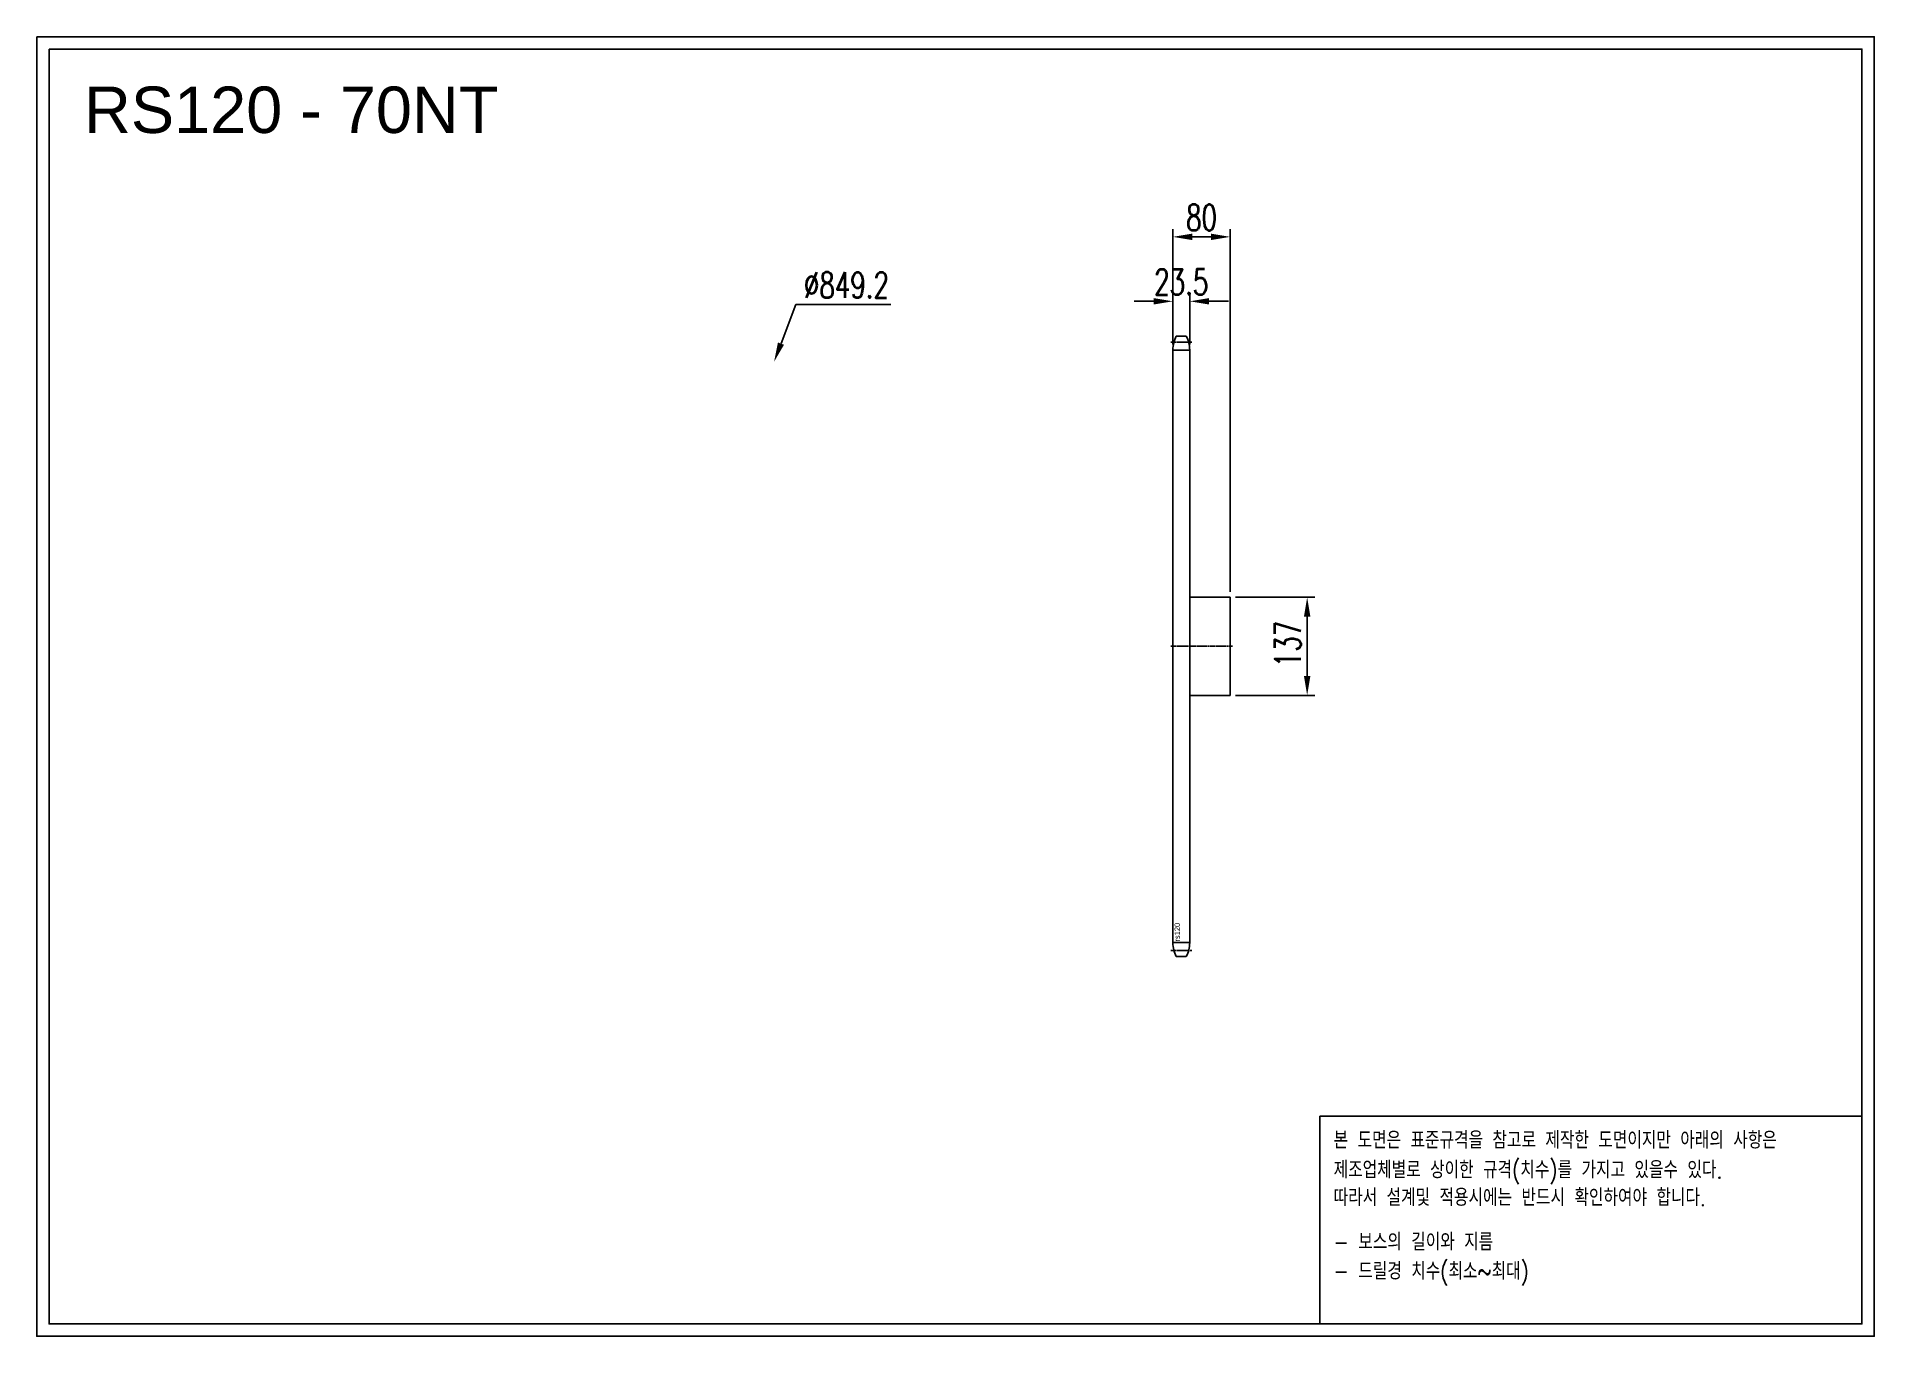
# Model space of a CAD drawing. Header units: millimetres. Extents: x -69196 to -66630, y 48101 to 49916.
import ezdxf

# ---------------------------------------------------------------- set-up
doc = ezdxf.new("R2010")
doc.units = ezdxf.units.MM
for name, pattern in [('AM_ISO02W050', [7.5, 6, -1.5]), ('AM_ISO02W050x2', [3.75, 3, -0.75]), ('AM_ISO08W050', [18, 12, -1.5, 3, -1.5]), ('AM_ISO08W050x2', [9, 6, -0.75, 1.5, -0.75])]:
    doc.linetypes.add(name, pattern=pattern)
doc.layers.add('AM_3N', color=6, linetype='AM_ISO02W050', lineweight=25)
doc.layers.add('AM_7', color=4, linetype='AM_ISO08W050', lineweight=25)
doc.layers.add('S-DIM', color=7, linetype='Continuous')
doc.styles.add('HAN', font='ROMANS.shx', dxfattribs={"width": 0.7, "bigfont": 'whgtxt.shx'})
doc.styles.add('HSG', font='SIMPLEX.shx', dxfattribs={"width": 0.7, "bigfont": 'HSG.shx'})
doc.styles.get("Standard").update_dxf_attribs({"font": 'arial.ttf'})
doc.dimstyles.new('APP50', dxfattribs={"dimscale": 15, "dimtxt": 2.4, "dimasz": 1.8, "dimexe": 0.7, "dimexo": 0.5, "dimgap": 0.6, "dimtad": 1, "dimtoh": 1, "dimdec": 1, "dimrnd": 0.01, "dimzin": 9, "dimdsep": 46, "dimtxsty": 'HSG', "dimcen": 0, "dimclrd": 1, "dimclre": 1, "dimclrt": 256, "dimazin": 2, "dimtp": 1, "dimtm": 1, "dimtfac": 0.5, "dimtdec": 1, "dimtofl": 0, "dimtmove": 0, "dimatfit": 3, "dimfxl": 0, "dimtvp": 1, "dimtolj": 2, "dimlwd": -1, "dimlwe": -1, "dimarcsym": 0})

# ---------------------------------------------------------------- blocks, each defined once
blk = doc.blocks.new('*D1')
at = {"layer": 'Defpoints', "color": 0, "transparency": 16777216}
for p in [(-67529.2, 49133), (-67529.2, 48996), (-67421.7, 48996)]:
    blk.add_point(p, dxfattribs=at)
at = {"layer": 'S-DIM', "color": 1, "transparency": 16777216}
for p, q in [((-67521.7, 49133), (-67411.2, 49133)), ((-67421.7, 49106), (-67421.7, 49023)), ((-67521.7, 48996), (-67411.2, 48996))]:
    blk.add_line(p, q, dxfattribs=at)
for points in [[(-67426.2, 49106), (-67417.2, 49106), (-67421.7, 49133)], [(-67426.2, 49023), (-67417.2, 49023), (-67421.7, 48996)]]:
    blk.add_solid(points, dxfattribs=at)
at = {"layer": 'S-DIM', "transparency": 16777216, "insert": (-67448.7, 49067.7), "char_height": 36, "attachment_point": 5, "rotation": 90, "style": 'HSG'}
blk.add_mtext('\\A2;137', dxfattribs=at)
blk = doc.blocks.new('*D2')
at = {"layer": 'Defpoints', "color": 0, "transparency": 16777216}
for p in [(-67585.7, 49546.2), (-67609.2, 49478.5), (-67585.7, 49478.5)]:
    blk.add_point(p, dxfattribs=at)
at = {"layer": 'S-DIM', "color": 1, "transparency": 16777216}
for p, q in [((-67609.2, 49486), (-67609.2, 49556.7)), ((-67585.7, 49486), (-67585.7, 49556.7)), ((-67636.2, 49546.2), (-67663.2, 49546.2)), ((-67558.7, 49546.2), (-67531.7, 49546.2))]:
    blk.add_line(p, q, dxfattribs=at)
for points in [[(-67636.2, 49550.7), (-67636.2, 49541.7), (-67609.2, 49546.2)], [(-67558.7, 49550.7), (-67558.7, 49541.7), (-67585.7, 49546.2)]]:
    blk.add_solid(points, dxfattribs=at)
at = {"layer": 'S-DIM', "transparency": 16777216, "insert": (-67597.5, 49573.2), "char_height": 36, "attachment_point": 5, "style": 'HSG'}
blk.add_mtext('\\A2;23.5', dxfattribs=at)
blk = doc.blocks.new('*D3')
at = {"layer": 'Defpoints', "color": 0, "transparency": 16777216}
for p in [(-67529.2, 49636.2), (-67609.2, 49478.5), (-67529.2, 49133)]:
    blk.add_point(p, dxfattribs=at)
at = {"layer": 'S-DIM', "color": 1, "transparency": 16777216}
for p, q in [((-67609.2, 49486), (-67609.2, 49646.7)), ((-67582.2, 49636.2), (-67556.2, 49636.2)), ((-67529.2, 49140.5), (-67529.2, 49646.7))]:
    blk.add_line(p, q, dxfattribs=at)
for points in [[(-67582.2, 49640.7), (-67582.2, 49631.7), (-67609.2, 49636.2)], [(-67556.2, 49640.7), (-67556.2, 49631.7), (-67529.2, 49636.2)]]:
    blk.add_solid(points, dxfattribs=at)
at = {"layer": 'S-DIM', "transparency": 16777216, "insert": (-67569.2, 49663.2), "char_height": 36, "attachment_point": 5, "style": 'HSG'}
blk.add_mtext('\\A2;80', dxfattribs=at)
blk = doc.blocks.new('notice1')
at = {"color": 4}
blk.add_lwpolyline([(-22142.12, 1735.9), (-22053.8, 1735.9), (-22053.8, 1702.07), (-22142.12, 1702.07)], close=True, dxfattribs=at)
at = {"color": 4, "style": 'HAN', "width": 0.8}
for s, p in [('본 도면은 표준규격을 참고로 제작한 도면이지만 아래의 사항은', (-22139.9, 1730.62)), ('제조업체별로 상이한 규격(치수)를 가지고 있을수 있다.', (-22139.9, 1725.78)), ('따라서 설계및 적용시에는 반드시 확인하여야 합니다.', (-22139.9, 1721.28)), ('- 보스의 길이와 지름', (-22139.9, 1714.03)), ('- 드릴경 치수(최소~최대)', (-22139.9, 1709.27))]:
    blk.add_text(s, height=2.7949, dxfattribs=at).set_placement(p)
blk = doc.blocks.new('*D5')
at = {"layer": 'Defpoints', "color": 0, "transparency": 16777216}
for p in [(-68166.1, 49461.9), (-68465, 48667)]:
    blk.add_point(p, dxfattribs=at)
at = {"layer": 'S-DIM', "color": 1, "linetype": 'ByBlock', "transparency": 16777216}
for p, q in [((-68135.9, 49541.9), (-68156.5, 49487.1)), ((-68003.3, 49541.9), (-68135.9, 49541.9))]:
    blk.add_line(p, q, dxfattribs=at)
at = {"layer": 'S-DIM', "color": 1, "transparency": 16777216}
blk.add_solid([(-68160.8, 49488.7), (-68152.3, 49485.5), (-68166.1, 49461.9)], dxfattribs=at)
at = {"layer": 'S-DIM', "transparency": 16777216, "insert": (-68065.1, 49568.9), "char_height": 36, "attachment_point": 5, "style": 'HSG'}
blk.add_mtext('\\A2;∅849.2', dxfattribs=at)

msp = doc.modelspace()

# ---------------------------------------------------------------- linework, layer by layer
for p, q in [((-67609.25, 49478.46), (-67609.25, 48650.42)), ((-67604.52, 49497.46), (-67590.48, 49497.46)), ((-67585.75, 49478.46), (-67585.75, 48650.42)), ((-67585.75, 49132.99), (-67529.25, 49132.99)), ((-67529.25, 49132.99), (-67529.25, 48995.99)), ((-67529.25, 48995.99), (-67585.75, 48995.99)), ((-67604.52, 48631.42), (-67590.48, 48631.42))]:
    msp.add_line(p, q)
for points in [[(-69195.87, 49915.58), (-66629.75, 49915.58), (-66629.75, 48101.15), (-69195.87, 48101.15)], [(-69178.59, 49898.3), (-66647.03, 49898.3), (-66647.03, 48118.43), (-69178.59, 48118.43)]]:
    msp.add_lwpolyline(points, close=True)
for centre, start, end in [((-67568.75, 49478.46), 152.02179, 180), ((-67626.25, 49478.46), 0, 27.97821), ((-67568.75, 48650.42), 180, 207.97821), ((-67626.25, 48650.42), 332.02179, 0)]:
    msp.add_arc(centre, 40.5, start, end)
at = {"layer": 'AM_3N', "linetype": 'AM_ISO02W050x2'}
for p, q in [((-67609.25, 49477.93), (-67585.75, 49477.93)), ((-67609.25, 48650.94), (-67585.75, 48650.94))]:
    msp.add_line(p, q, dxfattribs=at)
at = {"layer": 'AM_7', "linetype": 'AM_ISO08W050x2'}
for p, q in [((-67612.25, 49489.05), (-67582.75, 49489.05)), ((-67612.25, 49064.49), (-67525.82, 49064.49)), ((-67612.25, 48639.83), (-67582.75, 48639.83))]:
    msp.add_line(p, q, dxfattribs=at)

# ---------------------------------------------------------------- block references
at = {"xscale": 8.568015886756081, "yscale": 8.568015886756081, "zscale": 8.568015886756081}
msp.add_blockref('notice1', (122310.26, 33535.09), dxfattribs=at)

# ---------------------------------------------------------------- texts
msp.add_text('RS120 - 70NT', height=64.8011).set_placement((-69129.78, 49781.22))
at = {"insert": (-67606.93, 48652.21), "char_height": 7.5, "attachment_point": 1, "rotation": 90}
msp.add_mtext_dynamic_manual_height_columns('rs120', width=80.6418, gutter_width=37.5, heights=[0], dxfattribs=at)

# ---------------------------------------------------------------- dimensions: what is measured, and where the dimension line sits
at = {"layer": 'S-DIM'}
dim = msp.add_linear_dim(base=(-67529.25, 49636.19), p1=(-67609.25, 49478.46), p2=(-67529.25, 49132.99), dimstyle='APP50', dxfattribs=at)
dim.commit()
dim.dimension.update_dxf_attribs({"geometry": '*D3', "text_midpoint": (-67569.25, 49663.19)})
dim = msp.add_diameter_dim_2p(p1=(-68465.05, 48667.02), p2=(-68166.05, 49461.86), dimstyle='APP50', override={"dimarcsym": 1}, dxfattribs=at)
dim.commit()
dim.dimension.update_dxf_attribs({"geometry": '*D5', "text_midpoint": (-68065.13, 49541.94), "dimtype": 131})
dim = msp.add_linear_dim(base=(-67585.75, 49546.19), p1=(-67609.25, 49478.46), p2=(-67585.75, 49478.46), dimstyle='APP50', dxfattribs=at)
dim.commit()
dim.dimension.update_dxf_attribs({"geometry": '*D2', "text_midpoint": (-67597.5, 49546.19), "dimtype": 128})
dim = msp.add_linear_dim(base=(-67421.74, 48995.99), p1=(-67529.25, 49132.99), p2=(-67529.25, 48995.99), angle=90, dimstyle='APP50', dxfattribs=at)
dim.commit()
dim.dimension.update_dxf_attribs({"geometry": '*D1', "text_midpoint": (-67421.74, 49067.72), "dimtype": 128})

doc.saveas('drawing.dxf')
